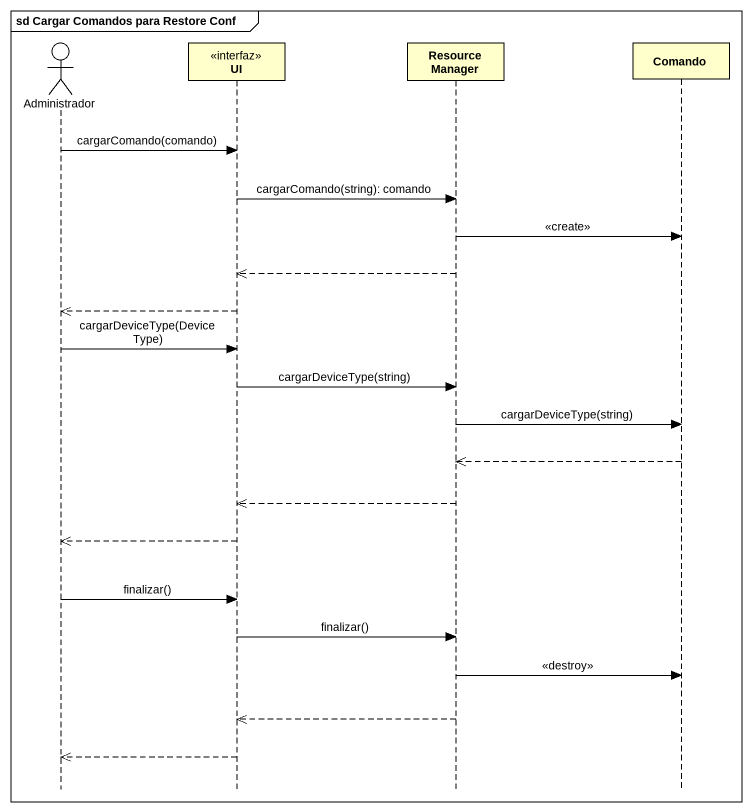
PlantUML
@startuml
mainframe sd Cargar Comandos para Restore Conf
hide footbox
actor Administrador
participant UI <<interfaz>>
participant "Resource Manager" as Resource_Manager
participant Comando

Administrador -> UI : cargarComando(comando)
UI -> Resource_Manager : cargarComando(string): comando
Resource_Manager -> Comando : <<create>>
Resource_Manager -->> UI
UI -->> Administrador
Administrador -> UI : cargarDeviceType(DeviceType)
UI -> Resource_Manager : cargarDeviceType(string)
Resource_Manager -> Comando : cargarDeviceType(string)
Comando -->> Resource_Manager
Resource_Manager -->> UI
UI -->> Administrador
Administrador -> UI : finalizar()
UI -> Resource_Manager : finalizar()
Resource_Manager -> Comando : <<destroy>>
Resource_Manager -->> UI
UI -->> Administrador
@enduml
